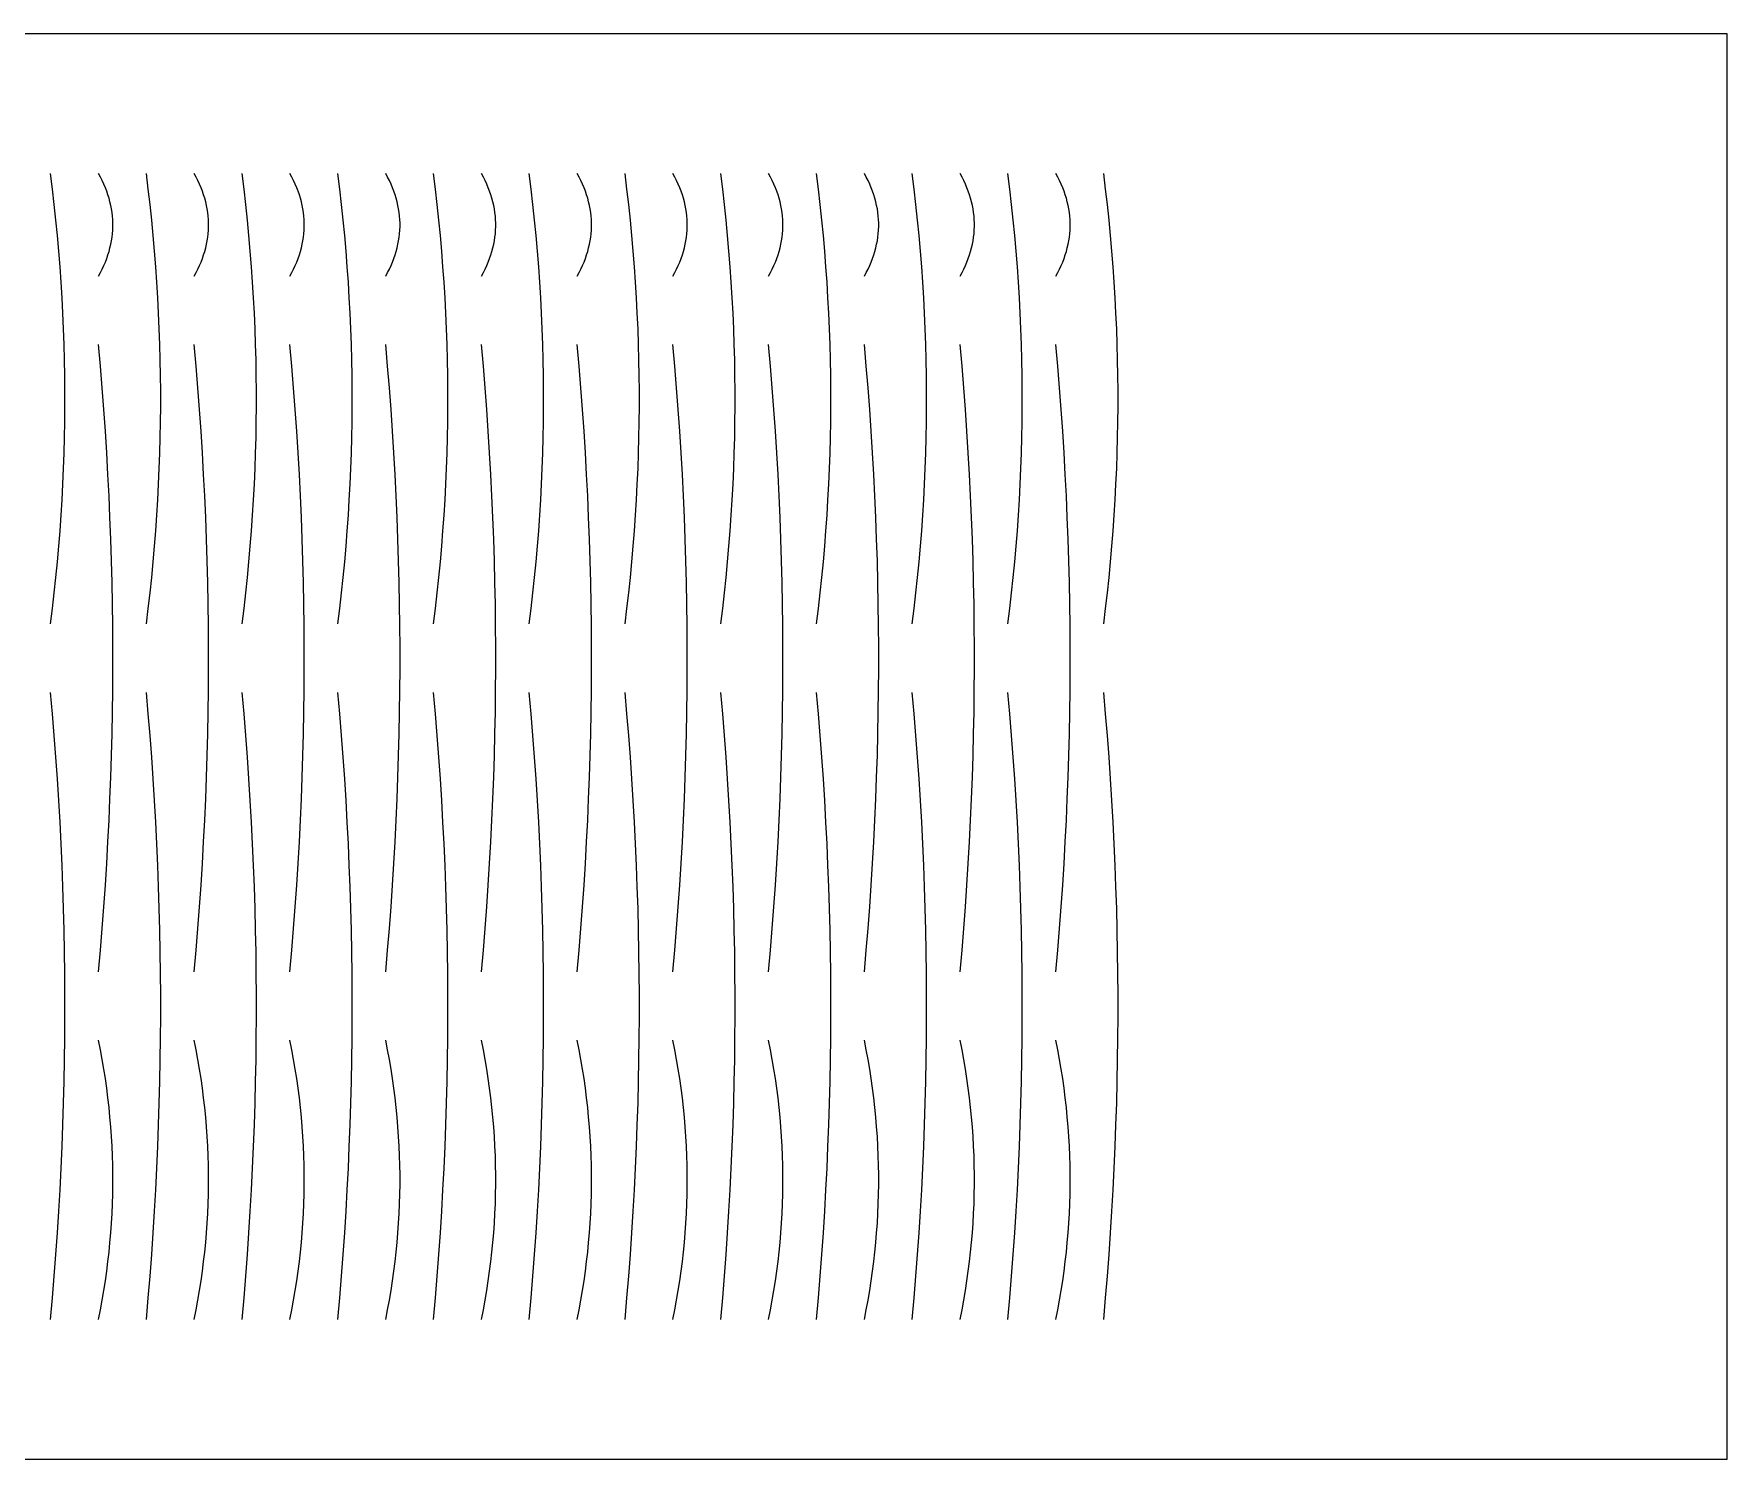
# Model space of a CAD drawing. Header units: millimetres. Extents: x 0 to 120, y 0 to 50.
# Drawn here: x 60.6 to 120, y 0 to 50 of the extents above; entities that cross this region are included whole.
import ezdxf

# ---------------------------------------------------------------- set-up
doc = ezdxf.new("R2010")
doc.units = ezdxf.units.MM
doc.layers.add('CUT', color=1, linetype='Continuous')

msp = doc.modelspace()

# ---------------------------------------------------------------- linework, layer by layer
at = {"layer": 'CUT'}
msp.add_lwpolyline([(120, 0), (120, 50), (0, 50), (0, 0), (120, 0)], close=True, dxfattribs=at)
for points in [[(61.16, 29.3), (61.227, 29.845), (61.289, 30.39), (61.347, 30.934), (61.4, 31.479), (61.448, 32.024), (61.491, 32.569), (61.529, 33.114), (61.563, 33.659), (61.591, 34.203), (61.615, 34.748), (61.635, 35.293), (61.649, 35.838), (61.659, 36.383), (61.663, 36.928), (61.663, 37.472), (61.659, 38.017), (61.649, 38.562), (61.635, 39.107), (61.615, 39.652), (61.591, 40.197), (61.563, 40.741), (61.529, 41.286), (61.491, 41.831), (61.448, 42.376), (61.4, 42.921), (61.347, 43.466), (61.289, 44.01), (61.227, 44.555), (61.16, 45.1)], [(62.84, 41.5), (62.907, 41.624), (62.969, 41.748), (63.027, 41.872), (63.08, 41.997), (63.128, 42.121), (63.171, 42.245), (63.209, 42.369), (63.243, 42.493), (63.271, 42.617), (63.295, 42.741), (63.315, 42.866), (63.329, 42.99), (63.339, 43.114), (63.343, 43.238), (63.343, 43.362), (63.339, 43.486), (63.329, 43.61), (63.315, 43.734), (63.295, 43.859), (63.271, 43.983), (63.243, 44.107), (63.209, 44.231), (63.171, 44.355), (63.128, 44.479), (63.08, 44.603), (63.027, 44.728), (62.969, 44.852), (62.907, 44.976), (62.84, 45.1)], [(64.52, 29.3), (64.587, 29.845), (64.649, 30.39), (64.707, 30.934), (64.76, 31.479), (64.808, 32.024), (64.851, 32.569), (64.889, 33.114), (64.923, 33.659), (64.951, 34.203), (64.975, 34.748), (64.995, 35.293), (65.009, 35.838), (65.019, 36.383), (65.023, 36.928), (65.023, 37.472), (65.019, 38.017), (65.009, 38.562), (64.995, 39.107), (64.975, 39.652), (64.951, 40.197), (64.923, 40.741), (64.889, 41.286), (64.851, 41.831), (64.808, 42.376), (64.76, 42.921), (64.707, 43.466), (64.649, 44.01), (64.587, 44.555), (64.52, 45.1)], [(66.2, 41.5), (66.267, 41.624), (66.329, 41.748), (66.387, 41.872), (66.44, 41.997), (66.488, 42.121), (66.531, 42.245), (66.569, 42.369), (66.603, 42.493), (66.631, 42.617), (66.655, 42.741), (66.675, 42.866), (66.689, 42.99), (66.699, 43.114), (66.703, 43.238), (66.703, 43.362), (66.699, 43.486), (66.689, 43.61), (66.675, 43.734), (66.655, 43.859), (66.631, 43.983), (66.603, 44.107), (66.569, 44.231), (66.531, 44.355), (66.488, 44.479), (66.44, 44.603), (66.387, 44.728), (66.329, 44.852), (66.267, 44.976), (66.2, 45.1)], [(67.88, 29.3), (67.947, 29.845), (68.009, 30.39), (68.067, 30.934), (68.12, 31.479), (68.168, 32.024), (68.211, 32.569), (68.249, 33.114), (68.283, 33.659), (68.311, 34.203), (68.335, 34.748), (68.355, 35.293), (68.369, 35.838), (68.379, 36.383), (68.383, 36.928), (68.383, 37.472), (68.379, 38.017), (68.369, 38.562), (68.355, 39.107), (68.335, 39.652), (68.311, 40.197), (68.283, 40.741), (68.249, 41.286), (68.211, 41.831), (68.168, 42.376), (68.12, 42.921), (68.067, 43.466), (68.009, 44.01), (67.947, 44.555), (67.88, 45.1)], [(69.56, 41.5), (69.627, 41.624), (69.689, 41.748), (69.747, 41.872), (69.8, 41.997), (69.848, 42.121), (69.891, 42.245), (69.929, 42.369), (69.963, 42.493), (69.991, 42.617), (70.015, 42.741), (70.035, 42.866), (70.049, 42.99), (70.059, 43.114), (70.063, 43.238), (70.063, 43.362), (70.059, 43.486), (70.049, 43.61), (70.035, 43.734), (70.015, 43.859), (69.991, 43.983), (69.963, 44.107), (69.929, 44.231), (69.891, 44.355), (69.848, 44.479), (69.8, 44.603), (69.747, 44.728), (69.689, 44.852), (69.627, 44.976), (69.56, 45.1)], [(71.24, 29.3), (71.307, 29.845), (71.369, 30.39), (71.427, 30.934), (71.48, 31.479), (71.528, 32.024), (71.571, 32.569), (71.609, 33.114), (71.643, 33.659), (71.671, 34.203), (71.695, 34.748), (71.715, 35.293), (71.729, 35.838), (71.739, 36.383), (71.743, 36.928), (71.743, 37.472), (71.739, 38.017), (71.729, 38.562), (71.715, 39.107), (71.695, 39.652), (71.671, 40.197), (71.643, 40.741), (71.609, 41.286), (71.571, 41.831), (71.528, 42.376), (71.48, 42.921), (71.427, 43.466), (71.369, 44.01), (71.307, 44.555), (71.24, 45.1)], [(72.92, 41.5), (72.987, 41.624), (73.049, 41.748), (73.107, 41.872), (73.16, 41.997), (73.208, 42.121), (73.251, 42.245), (73.289, 42.369), (73.323, 42.493), (73.351, 42.617), (73.375, 42.741), (73.395, 42.866), (73.409, 42.99), (73.419, 43.114), (73.423, 43.238), (73.423, 43.362), (73.419, 43.486), (73.409, 43.61), (73.395, 43.734), (73.375, 43.859), (73.351, 43.983), (73.323, 44.107), (73.289, 44.231), (73.251, 44.355), (73.208, 44.479), (73.16, 44.603), (73.107, 44.728), (73.049, 44.852), (72.987, 44.976), (72.92, 45.1)], [(74.6, 29.3), (74.667, 29.845), (74.729, 30.39), (74.787, 30.934), (74.84, 31.479), (74.888, 32.024), (74.931, 32.569), (74.969, 33.114), (75.003, 33.659), (75.031, 34.203), (75.055, 34.748), (75.075, 35.293), (75.089, 35.838), (75.099, 36.383), (75.103, 36.928), (75.103, 37.472), (75.099, 38.017), (75.089, 38.562), (75.075, 39.107), (75.055, 39.652), (75.031, 40.197), (75.003, 40.741), (74.969, 41.286), (74.931, 41.831), (74.888, 42.376), (74.84, 42.921), (74.787, 43.466), (74.729, 44.01), (74.667, 44.555), (74.6, 45.1)], [(76.28, 41.5), (76.347, 41.624), (76.409, 41.748), (76.467, 41.872), (76.52, 41.997), (76.568, 42.121), (76.611, 42.245), (76.649, 42.369), (76.683, 42.493), (76.711, 42.617), (76.735, 42.741), (76.755, 42.866), (76.769, 42.99), (76.779, 43.114), (76.783, 43.238), (76.783, 43.362), (76.779, 43.486), (76.769, 43.61), (76.755, 43.734), (76.735, 43.859), (76.711, 43.983), (76.683, 44.107), (76.649, 44.231), (76.611, 44.355), (76.568, 44.479), (76.52, 44.603), (76.467, 44.728), (76.409, 44.852), (76.347, 44.976), (76.28, 45.1)], [(77.96, 29.3), (78.027, 29.845), (78.089, 30.39), (78.147, 30.934), (78.2, 31.479), (78.248, 32.024), (78.291, 32.569), (78.329, 33.114), (78.363, 33.659), (78.391, 34.203), (78.415, 34.748), (78.435, 35.293), (78.449, 35.838), (78.459, 36.383), (78.463, 36.928), (78.463, 37.472), (78.459, 38.017), (78.449, 38.562), (78.435, 39.107), (78.415, 39.652), (78.391, 40.197), (78.363, 40.741), (78.329, 41.286), (78.291, 41.831), (78.248, 42.376), (78.2, 42.921), (78.147, 43.466), (78.089, 44.01), (78.027, 44.555), (77.96, 45.1)], [(79.64, 41.5), (79.707, 41.624), (79.769, 41.748), (79.827, 41.872), (79.88, 41.997), (79.928, 42.121), (79.971, 42.245), (80.009, 42.369), (80.043, 42.493), (80.071, 42.617), (80.095, 42.741), (80.115, 42.866), (80.129, 42.99), (80.139, 43.114), (80.143, 43.238), (80.143, 43.362), (80.139, 43.486), (80.129, 43.61), (80.115, 43.734), (80.095, 43.859), (80.071, 43.983), (80.043, 44.107), (80.009, 44.231), (79.971, 44.355), (79.928, 44.479), (79.88, 44.603), (79.827, 44.728), (79.769, 44.852), (79.707, 44.976), (79.64, 45.1)], [(81.32, 29.3), (81.387, 29.845), (81.449, 30.39), (81.507, 30.934), (81.56, 31.479), (81.608, 32.024), (81.651, 32.569), (81.689, 33.114), (81.723, 33.659), (81.751, 34.203), (81.775, 34.748), (81.795, 35.293), (81.809, 35.838), (81.819, 36.383), (81.823, 36.928), (81.823, 37.472), (81.819, 38.017), (81.809, 38.562), (81.795, 39.107), (81.775, 39.652), (81.751, 40.197), (81.723, 40.741), (81.689, 41.286), (81.651, 41.831), (81.608, 42.376), (81.56, 42.921), (81.507, 43.466), (81.449, 44.01), (81.387, 44.555), (81.32, 45.1)], [(83, 41.5), (83.067, 41.624), (83.129, 41.748), (83.187, 41.872), (83.24, 41.997), (83.288, 42.121), (83.331, 42.245), (83.369, 42.369), (83.403, 42.493), (83.431, 42.617), (83.455, 42.741), (83.475, 42.866), (83.489, 42.99), (83.499, 43.114), (83.503, 43.238), (83.503, 43.362), (83.499, 43.486), (83.489, 43.61), (83.475, 43.734), (83.455, 43.859), (83.431, 43.983), (83.403, 44.107), (83.369, 44.231), (83.331, 44.355), (83.288, 44.479), (83.24, 44.603), (83.187, 44.728), (83.129, 44.852), (83.067, 44.976), (83, 45.1)], [(84.68, 29.3), (84.747, 29.845), (84.809, 30.39), (84.867, 30.934), (84.92, 31.479), (84.968, 32.024), (85.011, 32.569), (85.049, 33.114), (85.083, 33.659), (85.111, 34.203), (85.135, 34.748), (85.155, 35.293), (85.169, 35.838), (85.179, 36.383), (85.183, 36.928), (85.183, 37.472), (85.179, 38.017), (85.169, 38.562), (85.155, 39.107), (85.135, 39.652), (85.111, 40.197), (85.083, 40.741), (85.049, 41.286), (85.011, 41.831), (84.968, 42.376), (84.92, 42.921), (84.867, 43.466), (84.809, 44.01), (84.747, 44.555), (84.68, 45.1)], [(86.36, 41.5), (86.427, 41.624), (86.489, 41.748), (86.547, 41.872), (86.6, 41.997), (86.648, 42.121), (86.691, 42.245), (86.729, 42.369), (86.763, 42.493), (86.791, 42.617), (86.815, 42.741), (86.835, 42.866), (86.849, 42.99), (86.859, 43.114), (86.863, 43.238), (86.863, 43.362), (86.859, 43.486), (86.849, 43.61), (86.835, 43.734), (86.815, 43.859), (86.791, 43.983), (86.763, 44.107), (86.729, 44.231), (86.691, 44.355), (86.648, 44.479), (86.6, 44.603), (86.547, 44.728), (86.489, 44.852), (86.427, 44.976), (86.36, 45.1)], [(88.04, 29.3), (88.107, 29.845), (88.169, 30.39), (88.227, 30.934), (88.28, 31.479), (88.328, 32.024), (88.371, 32.569), (88.409, 33.114), (88.443, 33.659), (88.471, 34.203), (88.495, 34.748), (88.515, 35.293), (88.529, 35.838), (88.539, 36.383), (88.543, 36.928), (88.543, 37.472), (88.539, 38.017), (88.529, 38.562), (88.515, 39.107), (88.495, 39.652), (88.471, 40.197), (88.443, 40.741), (88.409, 41.286), (88.371, 41.831), (88.328, 42.376), (88.28, 42.921), (88.227, 43.466), (88.169, 44.01), (88.107, 44.555), (88.04, 45.1)], [(89.72, 41.5), (89.787, 41.624), (89.849, 41.748), (89.907, 41.872), (89.96, 41.997), (90.008, 42.121), (90.051, 42.245), (90.089, 42.369), (90.123, 42.493), (90.151, 42.617), (90.175, 42.741), (90.195, 42.866), (90.209, 42.99), (90.219, 43.114), (90.223, 43.238), (90.223, 43.362), (90.219, 43.486), (90.209, 43.61), (90.195, 43.734), (90.175, 43.859), (90.151, 43.983), (90.123, 44.107), (90.089, 44.231), (90.051, 44.355), (90.008, 44.479), (89.96, 44.603), (89.907, 44.728), (89.849, 44.852), (89.787, 44.976), (89.72, 45.1)], [(91.4, 29.3), (91.467, 29.845), (91.529, 30.39), (91.587, 30.934), (91.64, 31.479), (91.688, 32.024), (91.731, 32.569), (91.769, 33.114), (91.803, 33.659), (91.831, 34.203), (91.855, 34.748), (91.875, 35.293), (91.889, 35.838), (91.899, 36.383), (91.903, 36.928), (91.903, 37.472), (91.899, 38.017), (91.889, 38.562), (91.875, 39.107), (91.855, 39.652), (91.831, 40.197), (91.803, 40.741), (91.769, 41.286), (91.731, 41.831), (91.688, 42.376), (91.64, 42.921), (91.587, 43.466), (91.529, 44.01), (91.467, 44.555), (91.4, 45.1)], [(93.08, 41.5), (93.147, 41.624), (93.209, 41.748), (93.267, 41.872), (93.32, 41.997), (93.368, 42.121), (93.411, 42.245), (93.449, 42.369), (93.483, 42.493), (93.511, 42.617), (93.535, 42.741), (93.555, 42.866), (93.569, 42.99), (93.579, 43.114), (93.583, 43.238), (93.583, 43.362), (93.579, 43.486), (93.569, 43.61), (93.555, 43.734), (93.535, 43.859), (93.511, 43.983), (93.483, 44.107), (93.449, 44.231), (93.411, 44.355), (93.368, 44.479), (93.32, 44.603), (93.267, 44.728), (93.209, 44.852), (93.147, 44.976), (93.08, 45.1)], [(94.76, 29.3), (94.827, 29.845), (94.889, 30.39), (94.947, 30.934), (95, 31.479), (95.048, 32.024), (95.091, 32.569), (95.129, 33.114), (95.163, 33.659), (95.191, 34.203), (95.215, 34.748), (95.235, 35.293), (95.249, 35.838), (95.259, 36.383), (95.263, 36.928), (95.263, 37.472), (95.259, 38.017), (95.249, 38.562), (95.235, 39.107), (95.215, 39.652), (95.191, 40.197), (95.163, 40.741), (95.129, 41.286), (95.091, 41.831), (95.048, 42.376), (95, 42.921), (94.947, 43.466), (94.889, 44.01), (94.827, 44.555), (94.76, 45.1)], [(96.44, 41.5), (96.507, 41.624), (96.569, 41.748), (96.627, 41.872), (96.68, 41.997), (96.728, 42.121), (96.771, 42.245), (96.809, 42.369), (96.843, 42.493), (96.871, 42.617), (96.895, 42.741), (96.915, 42.866), (96.929, 42.99), (96.939, 43.114), (96.943, 43.238), (96.943, 43.362), (96.939, 43.486), (96.929, 43.61), (96.915, 43.734), (96.895, 43.859), (96.871, 43.983), (96.843, 44.107), (96.809, 44.231), (96.771, 44.355), (96.728, 44.479), (96.68, 44.603), (96.627, 44.728), (96.569, 44.852), (96.507, 44.976), (96.44, 45.1)], [(98.12, 29.3), (98.187, 29.845), (98.249, 30.39), (98.307, 30.934), (98.36, 31.479), (98.408, 32.024), (98.451, 32.569), (98.489, 33.114), (98.523, 33.659), (98.551, 34.203), (98.575, 34.748), (98.595, 35.293), (98.609, 35.838), (98.619, 36.383), (98.623, 36.928), (98.623, 37.472), (98.619, 38.017), (98.609, 38.562), (98.595, 39.107), (98.575, 39.652), (98.551, 40.197), (98.523, 40.741), (98.489, 41.286), (98.451, 41.831), (98.408, 42.376), (98.36, 42.921), (98.307, 43.466), (98.249, 44.01), (98.187, 44.555), (98.12, 45.1)], [(62.84, 17.1), (62.907, 17.859), (62.969, 18.617), (63.027, 19.376), (63.08, 20.134), (63.128, 20.893), (63.171, 21.652), (63.209, 22.41), (63.243, 23.169), (63.271, 23.928), (63.295, 24.686), (63.315, 25.445), (63.329, 26.203), (63.339, 26.962), (63.343, 27.721), (63.343, 28.479), (63.339, 29.238), (63.329, 29.997), (63.315, 30.755), (63.295, 31.514), (63.271, 32.272), (63.243, 33.031), (63.209, 33.79), (63.171, 34.548), (63.128, 35.307), (63.08, 36.066), (63.027, 36.824), (62.969, 37.583), (62.907, 38.341), (62.84, 39.1)], [(66.2, 17.1), (66.267, 17.859), (66.329, 18.617), (66.387, 19.376), (66.44, 20.134), (66.488, 20.893), (66.531, 21.652), (66.569, 22.41), (66.603, 23.169), (66.631, 23.928), (66.655, 24.686), (66.675, 25.445), (66.689, 26.203), (66.699, 26.962), (66.703, 27.721), (66.703, 28.479), (66.699, 29.238), (66.689, 29.997), (66.675, 30.755), (66.655, 31.514), (66.631, 32.272), (66.603, 33.031), (66.569, 33.79), (66.531, 34.548), (66.488, 35.307), (66.44, 36.066), (66.387, 36.824), (66.329, 37.583), (66.267, 38.341), (66.2, 39.1)], [(69.56, 17.1), (69.627, 17.859), (69.689, 18.617), (69.747, 19.376), (69.8, 20.134), (69.848, 20.893), (69.891, 21.652), (69.929, 22.41), (69.963, 23.169), (69.991, 23.928), (70.015, 24.686), (70.035, 25.445), (70.049, 26.203), (70.059, 26.962), (70.063, 27.721), (70.063, 28.479), (70.059, 29.238), (70.049, 29.997), (70.035, 30.755), (70.015, 31.514), (69.991, 32.272), (69.963, 33.031), (69.929, 33.79), (69.891, 34.548), (69.848, 35.307), (69.8, 36.066), (69.747, 36.824), (69.689, 37.583), (69.627, 38.341), (69.56, 39.1)], [(72.92, 17.1), (72.987, 17.859), (73.049, 18.617), (73.107, 19.376), (73.16, 20.134), (73.208, 20.893), (73.251, 21.652), (73.289, 22.41), (73.323, 23.169), (73.351, 23.928), (73.375, 24.686), (73.395, 25.445), (73.409, 26.203), (73.419, 26.962), (73.423, 27.721), (73.423, 28.479), (73.419, 29.238), (73.409, 29.997), (73.395, 30.755), (73.375, 31.514), (73.351, 32.272), (73.323, 33.031), (73.289, 33.79), (73.251, 34.548), (73.208, 35.307), (73.16, 36.066), (73.107, 36.824), (73.049, 37.583), (72.987, 38.341), (72.92, 39.1)], [(76.28, 17.1), (76.347, 17.859), (76.409, 18.617), (76.467, 19.376), (76.52, 20.134), (76.568, 20.893), (76.611, 21.652), (76.649, 22.41), (76.683, 23.169), (76.711, 23.928), (76.735, 24.686), (76.755, 25.445), (76.769, 26.203), (76.779, 26.962), (76.783, 27.721), (76.783, 28.479), (76.779, 29.238), (76.769, 29.997), (76.755, 30.755), (76.735, 31.514), (76.711, 32.272), (76.683, 33.031), (76.649, 33.79), (76.611, 34.548), (76.568, 35.307), (76.52, 36.066), (76.467, 36.824), (76.409, 37.583), (76.347, 38.341), (76.28, 39.1)], [(79.64, 17.1), (79.707, 17.859), (79.769, 18.617), (79.827, 19.376), (79.88, 20.134), (79.928, 20.893), (79.971, 21.652), (80.009, 22.41), (80.043, 23.169), (80.071, 23.928), (80.095, 24.686), (80.115, 25.445), (80.129, 26.203), (80.139, 26.962), (80.143, 27.721), (80.143, 28.479), (80.139, 29.238), (80.129, 29.997), (80.115, 30.755), (80.095, 31.514), (80.071, 32.272), (80.043, 33.031), (80.009, 33.79), (79.971, 34.548), (79.928, 35.307), (79.88, 36.066), (79.827, 36.824), (79.769, 37.583), (79.707, 38.341), (79.64, 39.1)], [(83, 17.1), (83.067, 17.859), (83.129, 18.617), (83.187, 19.376), (83.24, 20.134), (83.288, 20.893), (83.331, 21.652), (83.369, 22.41), (83.403, 23.169), (83.431, 23.928), (83.455, 24.686), (83.475, 25.445), (83.489, 26.203), (83.499, 26.962), (83.503, 27.721), (83.503, 28.479), (83.499, 29.238), (83.489, 29.997), (83.475, 30.755), (83.455, 31.514), (83.431, 32.272), (83.403, 33.031), (83.369, 33.79), (83.331, 34.548), (83.288, 35.307), (83.24, 36.066), (83.187, 36.824), (83.129, 37.583), (83.067, 38.341), (83, 39.1)], [(86.36, 17.1), (86.427, 17.859), (86.489, 18.617), (86.547, 19.376), (86.6, 20.134), (86.648, 20.893), (86.691, 21.652), (86.729, 22.41), (86.763, 23.169), (86.791, 23.928), (86.815, 24.686), (86.835, 25.445), (86.849, 26.203), (86.859, 26.962), (86.863, 27.721), (86.863, 28.479), (86.859, 29.238), (86.849, 29.997), (86.835, 30.755), (86.815, 31.514), (86.791, 32.272), (86.763, 33.031), (86.729, 33.79), (86.691, 34.548), (86.648, 35.307), (86.6, 36.066), (86.547, 36.824), (86.489, 37.583), (86.427, 38.341), (86.36, 39.1)], [(89.72, 17.1), (89.787, 17.859), (89.849, 18.617), (89.907, 19.376), (89.96, 20.134), (90.008, 20.893), (90.051, 21.652), (90.089, 22.41), (90.123, 23.169), (90.151, 23.928), (90.175, 24.686), (90.195, 25.445), (90.209, 26.203), (90.219, 26.962), (90.223, 27.721), (90.223, 28.479), (90.219, 29.238), (90.209, 29.997), (90.195, 30.755), (90.175, 31.514), (90.151, 32.272), (90.123, 33.031), (90.089, 33.79), (90.051, 34.548), (90.008, 35.307), (89.96, 36.066), (89.907, 36.824), (89.849, 37.583), (89.787, 38.341), (89.72, 39.1)], [(93.08, 17.1), (93.147, 17.859), (93.209, 18.617), (93.267, 19.376), (93.32, 20.134), (93.368, 20.893), (93.411, 21.652), (93.449, 22.41), (93.483, 23.169), (93.511, 23.928), (93.535, 24.686), (93.555, 25.445), (93.569, 26.203), (93.579, 26.962), (93.583, 27.721), (93.583, 28.479), (93.579, 29.238), (93.569, 29.997), (93.555, 30.755), (93.535, 31.514), (93.511, 32.272), (93.483, 33.031), (93.449, 33.79), (93.411, 34.548), (93.368, 35.307), (93.32, 36.066), (93.267, 36.824), (93.209, 37.583), (93.147, 38.341), (93.08, 39.1)], [(96.44, 17.1), (96.507, 17.859), (96.569, 18.617), (96.627, 19.376), (96.68, 20.134), (96.728, 20.893), (96.771, 21.652), (96.809, 22.41), (96.843, 23.169), (96.871, 23.928), (96.895, 24.686), (96.915, 25.445), (96.929, 26.203), (96.939, 26.962), (96.943, 27.721), (96.943, 28.479), (96.939, 29.238), (96.929, 29.997), (96.915, 30.755), (96.895, 31.514), (96.871, 32.272), (96.843, 33.031), (96.809, 33.79), (96.771, 34.548), (96.728, 35.307), (96.68, 36.066), (96.627, 36.824), (96.569, 37.583), (96.507, 38.341), (96.44, 39.1)], [(61.16, 4.9), (61.227, 5.659), (61.289, 6.417), (61.347, 7.176), (61.4, 7.934), (61.448, 8.693), (61.491, 9.452), (61.529, 10.21), (61.563, 10.969), (61.591, 11.728), (61.615, 12.486), (61.635, 13.245), (61.649, 14.003), (61.659, 14.762), (61.663, 15.521), (61.663, 16.279), (61.659, 17.038), (61.649, 17.797), (61.635, 18.555), (61.615, 19.314), (61.591, 20.072), (61.563, 20.831), (61.529, 21.59), (61.491, 22.348), (61.448, 23.107), (61.4, 23.866), (61.347, 24.624), (61.289, 25.383), (61.227, 26.141), (61.16, 26.9)], [(64.52, 4.9), (64.587, 5.659), (64.649, 6.417), (64.707, 7.176), (64.76, 7.934), (64.808, 8.693), (64.851, 9.452), (64.889, 10.21), (64.923, 10.969), (64.951, 11.728), (64.975, 12.486), (64.995, 13.245), (65.009, 14.003), (65.019, 14.762), (65.023, 15.521), (65.023, 16.279), (65.019, 17.038), (65.009, 17.797), (64.995, 18.555), (64.975, 19.314), (64.951, 20.072), (64.923, 20.831), (64.889, 21.59), (64.851, 22.348), (64.808, 23.107), (64.76, 23.866), (64.707, 24.624), (64.649, 25.383), (64.587, 26.141), (64.52, 26.9)], [(67.88, 4.9), (67.947, 5.659), (68.009, 6.417), (68.067, 7.176), (68.12, 7.934), (68.168, 8.693), (68.211, 9.452), (68.249, 10.21), (68.283, 10.969), (68.311, 11.728), (68.335, 12.486), (68.355, 13.245), (68.369, 14.003), (68.379, 14.762), (68.383, 15.521), (68.383, 16.279), (68.379, 17.038), (68.369, 17.797), (68.355, 18.555), (68.335, 19.314), (68.311, 20.072), (68.283, 20.831), (68.249, 21.59), (68.211, 22.348), (68.168, 23.107), (68.12, 23.866), (68.067, 24.624), (68.009, 25.383), (67.947, 26.141), (67.88, 26.9)], [(71.24, 4.9), (71.307, 5.659), (71.369, 6.417), (71.427, 7.176), (71.48, 7.934), (71.528, 8.693), (71.571, 9.452), (71.609, 10.21), (71.643, 10.969), (71.671, 11.728), (71.695, 12.486), (71.715, 13.245), (71.729, 14.003), (71.739, 14.762), (71.743, 15.521), (71.743, 16.279), (71.739, 17.038), (71.729, 17.797), (71.715, 18.555), (71.695, 19.314), (71.671, 20.072), (71.643, 20.831), (71.609, 21.59), (71.571, 22.348), (71.528, 23.107), (71.48, 23.866), (71.427, 24.624), (71.369, 25.383), (71.307, 26.141), (71.24, 26.9)], [(74.6, 4.9), (74.667, 5.659), (74.729, 6.417), (74.787, 7.176), (74.84, 7.934), (74.888, 8.693), (74.931, 9.452), (74.969, 10.21), (75.003, 10.969), (75.031, 11.728), (75.055, 12.486), (75.075, 13.245), (75.089, 14.003), (75.099, 14.762), (75.103, 15.521), (75.103, 16.279), (75.099, 17.038), (75.089, 17.797), (75.075, 18.555), (75.055, 19.314), (75.031, 20.072), (75.003, 20.831), (74.969, 21.59), (74.931, 22.348), (74.888, 23.107), (74.84, 23.866), (74.787, 24.624), (74.729, 25.383), (74.667, 26.141), (74.6, 26.9)], [(77.96, 4.9), (78.027, 5.659), (78.089, 6.417), (78.147, 7.176), (78.2, 7.934), (78.248, 8.693), (78.291, 9.452), (78.329, 10.21), (78.363, 10.969), (78.391, 11.728), (78.415, 12.486), (78.435, 13.245), (78.449, 14.003), (78.459, 14.762), (78.463, 15.521), (78.463, 16.279), (78.459, 17.038), (78.449, 17.797), (78.435, 18.555), (78.415, 19.314), (78.391, 20.072), (78.363, 20.831), (78.329, 21.59), (78.291, 22.348), (78.248, 23.107), (78.2, 23.866), (78.147, 24.624), (78.089, 25.383), (78.027, 26.141), (77.96, 26.9)], [(81.32, 4.9), (81.387, 5.659), (81.449, 6.417), (81.507, 7.176), (81.56, 7.934), (81.608, 8.693), (81.651, 9.452), (81.689, 10.21), (81.723, 10.969), (81.751, 11.728), (81.775, 12.486), (81.795, 13.245), (81.809, 14.003), (81.819, 14.762), (81.823, 15.521), (81.823, 16.279), (81.819, 17.038), (81.809, 17.797), (81.795, 18.555), (81.775, 19.314), (81.751, 20.072), (81.723, 20.831), (81.689, 21.59), (81.651, 22.348), (81.608, 23.107), (81.56, 23.866), (81.507, 24.624), (81.449, 25.383), (81.387, 26.141), (81.32, 26.9)], [(84.68, 4.9), (84.747, 5.659), (84.809, 6.417), (84.867, 7.176), (84.92, 7.934), (84.968, 8.693), (85.011, 9.452), (85.049, 10.21), (85.083, 10.969), (85.111, 11.728), (85.135, 12.486), (85.155, 13.245), (85.169, 14.003), (85.179, 14.762), (85.183, 15.521), (85.183, 16.279), (85.179, 17.038), (85.169, 17.797), (85.155, 18.555), (85.135, 19.314), (85.111, 20.072), (85.083, 20.831), (85.049, 21.59), (85.011, 22.348), (84.968, 23.107), (84.92, 23.866), (84.867, 24.624), (84.809, 25.383), (84.747, 26.141), (84.68, 26.9)], [(88.04, 4.9), (88.107, 5.659), (88.169, 6.417), (88.227, 7.176), (88.28, 7.934), (88.328, 8.693), (88.371, 9.452), (88.409, 10.21), (88.443, 10.969), (88.471, 11.728), (88.495, 12.486), (88.515, 13.245), (88.529, 14.003), (88.539, 14.762), (88.543, 15.521), (88.543, 16.279), (88.539, 17.038), (88.529, 17.797), (88.515, 18.555), (88.495, 19.314), (88.471, 20.072), (88.443, 20.831), (88.409, 21.59), (88.371, 22.348), (88.328, 23.107), (88.28, 23.866), (88.227, 24.624), (88.169, 25.383), (88.107, 26.141), (88.04, 26.9)], [(91.4, 4.9), (91.467, 5.659), (91.529, 6.417), (91.587, 7.176), (91.64, 7.934), (91.688, 8.693), (91.731, 9.452), (91.769, 10.21), (91.803, 10.969), (91.831, 11.728), (91.855, 12.486), (91.875, 13.245), (91.889, 14.003), (91.899, 14.762), (91.903, 15.521), (91.903, 16.279), (91.899, 17.038), (91.889, 17.797), (91.875, 18.555), (91.855, 19.314), (91.831, 20.072), (91.803, 20.831), (91.769, 21.59), (91.731, 22.348), (91.688, 23.107), (91.64, 23.866), (91.587, 24.624), (91.529, 25.383), (91.467, 26.141), (91.4, 26.9)], [(94.76, 4.9), (94.827, 5.659), (94.889, 6.417), (94.947, 7.176), (95, 7.934), (95.048, 8.693), (95.091, 9.452), (95.129, 10.21), (95.163, 10.969), (95.191, 11.728), (95.215, 12.486), (95.235, 13.245), (95.249, 14.003), (95.259, 14.762), (95.263, 15.521), (95.263, 16.279), (95.259, 17.038), (95.249, 17.797), (95.235, 18.555), (95.215, 19.314), (95.191, 20.072), (95.163, 20.831), (95.129, 21.59), (95.091, 22.348), (95.048, 23.107), (95, 23.866), (94.947, 24.624), (94.889, 25.383), (94.827, 26.141), (94.76, 26.9)], [(98.12, 4.9), (98.187, 5.659), (98.249, 6.417), (98.307, 7.176), (98.36, 7.934), (98.408, 8.693), (98.451, 9.452), (98.489, 10.21), (98.523, 10.969), (98.551, 11.728), (98.575, 12.486), (98.595, 13.245), (98.609, 14.003), (98.619, 14.762), (98.623, 15.521), (98.623, 16.279), (98.619, 17.038), (98.609, 17.797), (98.595, 18.555), (98.575, 19.314), (98.551, 20.072), (98.523, 20.831), (98.489, 21.59), (98.451, 22.348), (98.408, 23.107), (98.36, 23.866), (98.307, 24.624), (98.249, 25.383), (98.187, 26.141), (98.12, 26.9)], [(62.84, 4.9), (62.907, 5.238), (62.969, 5.576), (63.027, 5.914), (63.08, 6.252), (63.128, 6.59), (63.171, 6.928), (63.209, 7.266), (63.243, 7.603), (63.271, 7.941), (63.295, 8.279), (63.315, 8.617), (63.329, 8.955), (63.339, 9.293), (63.343, 9.631), (63.343, 9.969), (63.339, 10.307), (63.329, 10.645), (63.315, 10.983), (63.295, 11.321), (63.271, 11.659), (63.243, 11.997), (63.209, 12.334), (63.171, 12.672), (63.128, 13.01), (63.08, 13.348), (63.027, 13.686), (62.969, 14.024), (62.907, 14.362), (62.84, 14.7)], [(66.2, 4.9), (66.267, 5.238), (66.329, 5.576), (66.387, 5.914), (66.44, 6.252), (66.488, 6.59), (66.531, 6.928), (66.569, 7.266), (66.603, 7.603), (66.631, 7.941), (66.655, 8.279), (66.675, 8.617), (66.689, 8.955), (66.699, 9.293), (66.703, 9.631), (66.703, 9.969), (66.699, 10.307), (66.689, 10.645), (66.675, 10.983), (66.655, 11.321), (66.631, 11.659), (66.603, 11.997), (66.569, 12.334), (66.531, 12.672), (66.488, 13.01), (66.44, 13.348), (66.387, 13.686), (66.329, 14.024), (66.267, 14.362), (66.2, 14.7)], [(69.56, 4.9), (69.627, 5.238), (69.689, 5.576), (69.747, 5.914), (69.8, 6.252), (69.848, 6.59), (69.891, 6.928), (69.929, 7.266), (69.963, 7.603), (69.991, 7.941), (70.015, 8.279), (70.035, 8.617), (70.049, 8.955), (70.059, 9.293), (70.063, 9.631), (70.063, 9.969), (70.059, 10.307), (70.049, 10.645), (70.035, 10.983), (70.015, 11.321), (69.991, 11.659), (69.963, 11.997), (69.929, 12.334), (69.891, 12.672), (69.848, 13.01), (69.8, 13.348), (69.747, 13.686), (69.689, 14.024), (69.627, 14.362), (69.56, 14.7)], [(72.92, 4.9), (72.987, 5.238), (73.049, 5.576), (73.107, 5.914), (73.16, 6.252), (73.208, 6.59), (73.251, 6.928), (73.289, 7.266), (73.323, 7.603), (73.351, 7.941), (73.375, 8.279), (73.395, 8.617), (73.409, 8.955), (73.419, 9.293), (73.423, 9.631), (73.423, 9.969), (73.419, 10.307), (73.409, 10.645), (73.395, 10.983), (73.375, 11.321), (73.351, 11.659), (73.323, 11.997), (73.289, 12.334), (73.251, 12.672), (73.208, 13.01), (73.16, 13.348), (73.107, 13.686), (73.049, 14.024), (72.987, 14.362), (72.92, 14.7)], [(76.28, 4.9), (76.347, 5.238), (76.409, 5.576), (76.467, 5.914), (76.52, 6.252), (76.568, 6.59), (76.611, 6.928), (76.649, 7.266), (76.683, 7.603), (76.711, 7.941), (76.735, 8.279), (76.755, 8.617), (76.769, 8.955), (76.779, 9.293), (76.783, 9.631), (76.783, 9.969), (76.779, 10.307), (76.769, 10.645), (76.755, 10.983), (76.735, 11.321), (76.711, 11.659), (76.683, 11.997), (76.649, 12.334), (76.611, 12.672), (76.568, 13.01), (76.52, 13.348), (76.467, 13.686), (76.409, 14.024), (76.347, 14.362), (76.28, 14.7)], [(79.64, 4.9), (79.707, 5.238), (79.769, 5.576), (79.827, 5.914), (79.88, 6.252), (79.928, 6.59), (79.971, 6.928), (80.009, 7.266), (80.043, 7.603), (80.071, 7.941), (80.095, 8.279), (80.115, 8.617), (80.129, 8.955), (80.139, 9.293), (80.143, 9.631), (80.143, 9.969), (80.139, 10.307), (80.129, 10.645), (80.115, 10.983), (80.095, 11.321), (80.071, 11.659), (80.043, 11.997), (80.009, 12.334), (79.971, 12.672), (79.928, 13.01), (79.88, 13.348), (79.827, 13.686), (79.769, 14.024), (79.707, 14.362), (79.64, 14.7)], [(83, 4.9), (83.067, 5.238), (83.129, 5.576), (83.187, 5.914), (83.24, 6.252), (83.288, 6.59), (83.331, 6.928), (83.369, 7.266), (83.403, 7.603), (83.431, 7.941), (83.455, 8.279), (83.475, 8.617), (83.489, 8.955), (83.499, 9.293), (83.503, 9.631), (83.503, 9.969), (83.499, 10.307), (83.489, 10.645), (83.475, 10.983), (83.455, 11.321), (83.431, 11.659), (83.403, 11.997), (83.369, 12.334), (83.331, 12.672), (83.288, 13.01), (83.24, 13.348), (83.187, 13.686), (83.129, 14.024), (83.067, 14.362), (83, 14.7)], [(86.36, 4.9), (86.427, 5.238), (86.489, 5.576), (86.547, 5.914), (86.6, 6.252), (86.648, 6.59), (86.691, 6.928), (86.729, 7.266), (86.763, 7.603), (86.791, 7.941), (86.815, 8.279), (86.835, 8.617), (86.849, 8.955), (86.859, 9.293), (86.863, 9.631), (86.863, 9.969), (86.859, 10.307), (86.849, 10.645), (86.835, 10.983), (86.815, 11.321), (86.791, 11.659), (86.763, 11.997), (86.729, 12.334), (86.691, 12.672), (86.648, 13.01), (86.6, 13.348), (86.547, 13.686), (86.489, 14.024), (86.427, 14.362), (86.36, 14.7)], [(89.72, 4.9), (89.787, 5.238), (89.849, 5.576), (89.907, 5.914), (89.96, 6.252), (90.008, 6.59), (90.051, 6.928), (90.089, 7.266), (90.123, 7.603), (90.151, 7.941), (90.175, 8.279), (90.195, 8.617), (90.209, 8.955), (90.219, 9.293), (90.223, 9.631), (90.223, 9.969), (90.219, 10.307), (90.209, 10.645), (90.195, 10.983), (90.175, 11.321), (90.151, 11.659), (90.123, 11.997), (90.089, 12.334), (90.051, 12.672), (90.008, 13.01), (89.96, 13.348), (89.907, 13.686), (89.849, 14.024), (89.787, 14.362), (89.72, 14.7)], [(93.08, 4.9), (93.147, 5.238), (93.209, 5.576), (93.267, 5.914), (93.32, 6.252), (93.368, 6.59), (93.411, 6.928), (93.449, 7.266), (93.483, 7.603), (93.511, 7.941), (93.535, 8.279), (93.555, 8.617), (93.569, 8.955), (93.579, 9.293), (93.583, 9.631), (93.583, 9.969), (93.579, 10.307), (93.569, 10.645), (93.555, 10.983), (93.535, 11.321), (93.511, 11.659), (93.483, 11.997), (93.449, 12.334), (93.411, 12.672), (93.368, 13.01), (93.32, 13.348), (93.267, 13.686), (93.209, 14.024), (93.147, 14.362), (93.08, 14.7)], [(96.44, 4.9), (96.507, 5.238), (96.569, 5.576), (96.627, 5.914), (96.68, 6.252), (96.728, 6.59), (96.771, 6.928), (96.809, 7.266), (96.843, 7.603), (96.871, 7.941), (96.895, 8.279), (96.915, 8.617), (96.929, 8.955), (96.939, 9.293), (96.943, 9.631), (96.943, 9.969), (96.939, 10.307), (96.929, 10.645), (96.915, 10.983), (96.895, 11.321), (96.871, 11.659), (96.843, 11.997), (96.809, 12.334), (96.771, 12.672), (96.728, 13.01), (96.68, 13.348), (96.627, 13.686), (96.569, 14.024), (96.507, 14.362), (96.44, 14.7)]]:
    msp.add_lwpolyline(points, dxfattribs=at)

doc.saveas('drawing.dxf')
